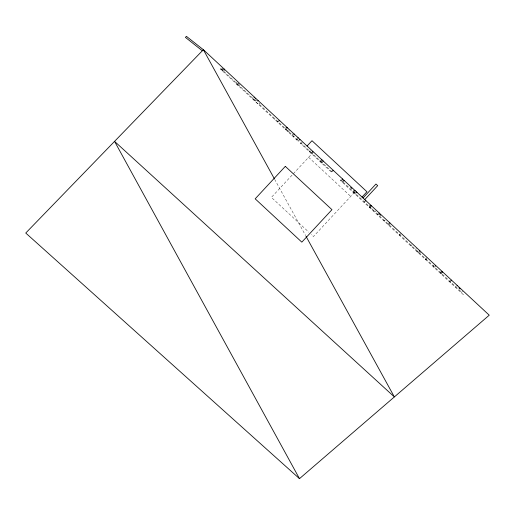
<?xml version="1.0" encoding="UTF-8"?>
<svg xmlns="http://www.w3.org/2000/svg" width="515" height="515" viewBox="0 0 515 515"><rect width="100%" height="100%" fill="white"/><g stroke="black" fill="none" stroke-linecap="round" stroke-linejoin="round"><path stroke-width="0.39" stroke-dasharray="2.58 1.93" d="M461.408 292.868L462.38 291.117M292.893 133.726L291.844 135.406M450.689 280.263L449.492 281.802M331.248 171.991L332.478 170.491M365.187 200.863L363.951 202.363M400.406 233.572L399.177 235.072M298.011 141.129L299.254 139.636M419.699 253.251L420.536 252.266M258.994 104.011L259.837 103.032M425.57 259.579L426.426 258.614L425.525 259.541M442.121 271.424L440.402 273.356L440.84 272.879M442.63 271.901L440.917 273.832L441.716 272.815M370.44 205.736L369.146 207.191L369.583 206.715L341.233 180.385L340.795 180.862M371.367 205.717L369.648 207.654L370.452 206.637M237.776 84.312L238.638 83.346M239.018 85.464L239.887 84.505M434.782 267.259L435.645 266.294M370.433 207.5L371.296 206.541M286.314 129.387L287.183 128.428M288.67 131.576L289.539 130.617M311.794 153.045L312.663 152.086M321.315 161.884L322.184 160.925M354.017 192.256L354.887 191.297M389.243 224.965L390.113 224.006M222.3 70.819L222.738 70.349M373.375 211.111L373.813 210.641M416.641 251.294L417.079 250.818M221.244 68.083L220.369 69.029L298.449 141.535L299.331 140.589M220.838 69.467L221.283 68.991L256.921 102.092L256.483 102.562L257.571 103.573L258.009 103.103L298.455 140.659M221.257 69.853L222.139 68.907M221.733 69.416L222.615 68.463M221.611 70.182L222.931 68.759M222.087 70.626L222.525 70.149M222.976 70.568L223.858 69.622M223.729 71.27L224.611 70.323M236.836 83.436L236.391 83.913L236.887 84.37L237.331 83.9M238.078 84.589L237.64 85.065L238.136 85.529L238.574 85.052M252.485 98.854L252.923 98.378M253.161 99.485L254.043 98.539M253.728 100.007L254.172 99.537M254.41 100.637L255.286 99.691M274.579 119.371L275.023 118.901M277.276 121.875L278.151 120.922M277.579 122.158L278.023 121.682M278.312 121.952L279.194 121.006M285.671 128.789L285.233 129.265L285.568 129.574L286.012 129.104M288.059 131.01L287.621 131.48L287.943 131.782L288.381 131.306M293.338 136.79L294.22 135.844M296.247 139.494L296.692 139.024M296.717 139.926L297.593 138.979M301.166 142.294L300.284 143.241L331.712 172.422L333.031 170.999M300.593 143.531L301.03 143.054L331.686 171.521M301.327 143.325L302.208 142.378M309.251 151.571L310.133 150.618M309.579 151.867L310.017 151.397M310.326 151.68L311.208 150.734M311.176 152.472L310.738 152.949L311.06 153.251L311.504 152.775M313.532 152.015L271.386 197.4L308.807 232.143M320.665 161.285L320.227 161.762L320.568 162.077L321.006 161.601M321.238 162.695L321.675 162.225M321.682 163.107L322.557 162.161M341.245 179.516L340.37 180.462L463.294 294.619L464.176 293.666M341.638 180.765L342.52 179.812M341.954 181.937L342.835 180.99M342.282 182.239L342.72 181.763M343.029 182.053L343.911 181.106M352.93 192.127L353.367 191.657M353.271 192.443L353.708 191.973M354.532 192.282L313.487 236.488L311.144 234.319M355.215 193.37L354.738 193.807M355.163 194.2L355.601 193.73M369.59 207.603L370.034 207.127L461.852 292.391M372.055 209.888L372.931 208.942M375.068 211.807L375.95 210.86M377.18 214.646L378.062 213.699M377.508 214.948L377.946 214.478M378.255 214.761L379.137 213.815M383.611 220.62L384.055 220.15M384.222 221.186L385.104 220.24M388.156 224.843L388.593 224.366M388.497 225.158L388.934 224.682M399.64 235.503L400.516 234.557M410.693 245.771L411.575 244.818M411.131 246.176L411.569 245.707M417.375 251.97L418.251 251.024M417.845 252.414L418.289 251.938M418.019 252.575L418.457 252.099M418.74 252.356L419.616 251.41M425.963 259.953L426.407 259.476M433.398 266.854L433.842 266.384M433.894 267.317L434.338 266.841M440.859 273.78L441.297 273.311M450.168 282.426L451.05 281.48M455.331 287.222L455.775 286.752M285.291 128.435L286.173 127.495M287.705 130.675L288.587 129.735M320.285 160.931L321.173 159.991M352.987 191.303L353.876 190.357M388.213 224.012L389.102 223.072M354.719 192.906L355.601 191.966M369.088 206.251L369.976 205.311M425.493 258.627L426.375 257.687M440.325 272.403L441.213 271.463M236.282 82.921L237.164 81.982M237.524 84.08L238.413 83.134M433.289 265.869L434.171 264.922M255.704 100.959L256.599 100.026M415.541 249.389L416.435 248.455M308.614 157.313L350.709 196.402M274.649 179.297L305.646 235.645"/><path stroke-width="0.77" d="M223.716 69.486L224.154 69.016M254.056 97.663L254.494 97.187M255.298 98.816L255.736 98.346M278.93 120.761L279.368 120.285M286.52 127.81L286.958 127.34M286.9 128.164L287.338 127.694M297.741 138.232L298.179 137.756M299.492 139.861L299.93 139.385M307.075 146.015L311.993 140.717L366.95 191.754L362.032 197.045M312.393 151.835L312.83 151.365M321.514 160.313L321.959 159.837M322.718 161.427L323.156 160.95M332.735 170.729L333.179 170.253M342.153 179.478L342.591 179.001M343.627 180.842L344.072 180.372M354.597 191.033L355.041 190.556M356.058 192.385L356.496 191.915M356.522 192.816L356.959 192.346M363.03 197.972L375.963 184.042L377.695 185.651L364.755 199.582M365.438 201.095L365.882 200.625M370.427 205.73L370.864 205.253M370.922 206.193L371.367 205.717M378.853 213.558L379.298 213.081M389.443 223.388L389.887 222.918M435.233 265.907L435.671 265.431M441.677 271.894L442.121 271.424L442.63 271.901L442.192 272.371M451.063 280.604L451.501 280.134M456.882 286.018L457.326 285.542M257.706 101.049L258.144 100.58M293.711 134.492L294.155 134.016M419.377 251.185L419.822 250.715M274.263 178.596L203.367 49.71L25.75 233.038L299.485 478.66L489.25 315.186L203.367 49.71L186.417 36.34L185.413 37.376L202.324 50.779M350.689 187.402L351.867 188.496M379.529 214.182L380.707 215.276M458.846 287.834L460.024 288.928M306.032 236.346L394.368 396.923L114.555 141.374L299.485 478.66M285.316 166.364L255.176 198.822L301.822 242.14L331.963 209.682L285.316 166.364"/></g></svg>
